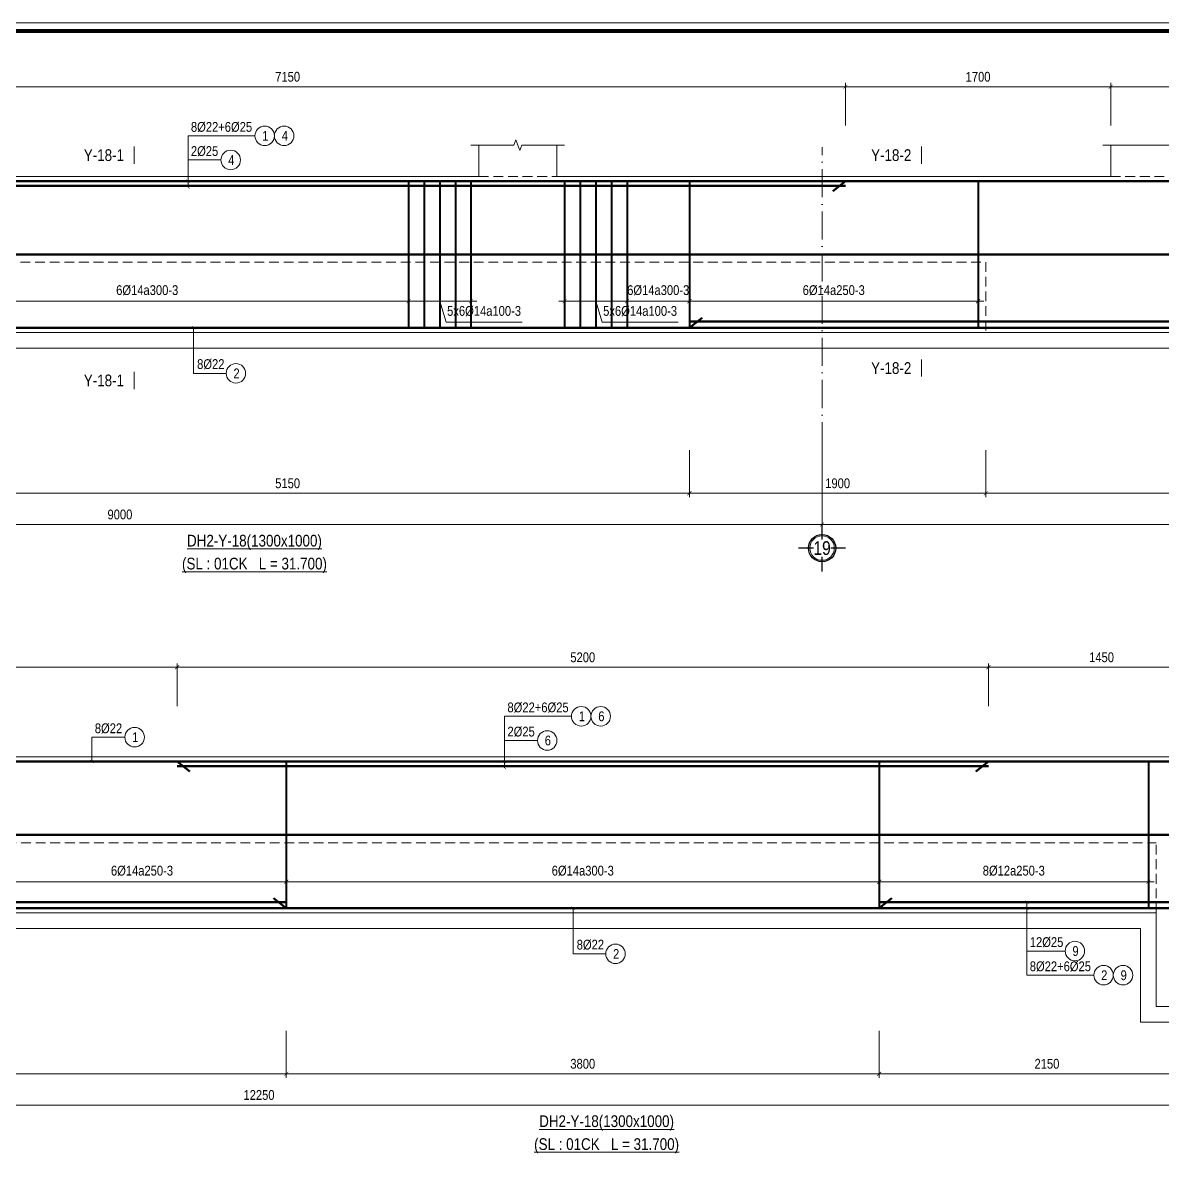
# Model space of a CAD drawing. Header units: millimetres. Extents: x 3014920 to 3563667, y -1638653 to -1356471.
# Drawn here: x 3220726 to 3228026, y -1613433 to -1606064 of the extents above; entities that cross this region are included whole.
import ezdxf
from ezdxf.enums import TextEntityAlignment as Align
from ezdxf.xclip import XClip

# ---------------------------------------------------------------- set-up
doc = ezdxf.new("R2010")
doc.units = ezdxf.units.MM
doc.header["$MEASUREMENT"] = 0
doc.header["$XCLIPFRAME"] = 0
doc.header["$PDMODE"] = 2
for name, pattern in [('6 TANG DIEN HINH 14-15$0$ACAD_ISO10W100', [18, 12, -3, 0, -3]), ('ACAD_ISO04W100', [30, 24, -3, 0, -3]), ('HIDDEN', [0.375, 0.25, -0.125])]:
    doc.linetypes.add(name, pattern=pattern)
doc.layers.get('0').update_dxf_attribs({"lineweight": 9})
doc.layers.get('Defpoints').update_dxf_attribs({"color": 10, "lineweight": 0})
for name, color, linetype, lineweight in [('2', 2, 'Continuous', 20), ('CDAI', 21, 'Continuous', 40), ('CTHEP', 50, 'Continuous', 50), ('DBAO', 90, 'Continuous', 13), ('DGIONG', 130, 'Continuous', 13), ('DMo', 9, 'HIDDEN', 9), ('KTH', 154, 'Continuous', 9), ('Net khuat', 8, 'HIDDEN', 13), ('TEXT', 7, 'Continuous', 15), ('TRUC', 251, 'ACAD_ISO04W100', 9)]:
    doc.layers.add(name, color=color, linetype=linetype, lineweight=lineweight)
doc.layers.add('8', color=8, linetype='Continuous')
doc.styles.add('HELVECONDENSE', font='VHELVCN_0.TTF')
doc.styles.add('Star-HelCon', font='VHELVCN_0.TTF')
doc.styles.add('TTP-HelCon', font='VHELVCN_0.TTF')
doc.styles.add('VNI-HELVE-CONDENSE', font='VHELVCN_0.TTF')
doc.dimstyles.new('kc-25', dxfattribs={"dimtxt": 62.5, "dimasz": 20, "dimexe": 20, "dimexo": 50, "dimgap": 25, "dimtad": 3, "dimdec": 0, "dimzin": 0, "dimdsep": 46, "dimtxsty": 'VNI-HELVE-CONDENSE', "dimblk": 'DIM', "dimcen": 2.5, "dimclrd": 256, "dimclre": 154, "dimclrt": 7, "dimaunit": 1, "dimadec": 0, "dimazin": 0, "dimtfac": 1, "dimtdec": 0, "dimtix": 1, "dimtmove": 0, "dimatfit": 3, "dimldrblk": 'DOT', "dimfxl": 1, "dimtolj": 1, "dimtzin": 0, "dimarcsym": 0})
doc.dimstyles.new('TTP-25', dxfattribs={"dimscale": 25, "dimtxt": 2.5, "dimasz": 1, "dimexe": 1, "dimexo": 1, "dimgap": 0.09, "dimtad": 0, "dimdec": 4, "dimrnd": 1, "dimzin": 9, "dimdsep": 46, "dimtxsty": 'TTP-HelCon', "dimblk": 'ARCHTICK', "dimcen": 0.09, "dimdle": 1.5, "dimclrd": 256, "dimclre": 256, "dimclrt": 7, "dimadec": 0, "dimazin": 0, "dimtfac": 1, "dimtdec": 4, "dimtmove": 0, "dimatfit": 3, "dimldrblk": 'ARCHTICK', "dimfxl": 1, "dimtvp": 1, "dimtolj": 1, "dimtzin": 0, "dimarcsym": 0})

# ---------------------------------------------------------------- blocks, each defined once
blk = doc.blocks.new('_ArchTick')
at = {"color": 0, "linetype": 'ByBlock', "const_width": 0.15}
blk.add_lwpolyline([(-0.5, -0.5), (0.5, 0.5)], dxfattribs=at)
blk = doc.blocks.new('*D622')
at = {"layer": 'Defpoints', "color": 0, "transparency": 16777216}
for p in [(12350, 574), (12350, 300), (16100, 300)]:
    blk.add_point(p, dxfattribs=at)
at = {"layer": 'KTH', "lineweight": -2, "transparency": 16777216}
for p, q in [((12350, 325), (12350, 599)), ((16100, 325), (16100, 599)), ((16137.5, 574), (12312.5, 574))]:
    blk.add_line(p, q, dxfattribs=at)
at = {"layer": 'KTH', "lineweight": -2, "transparency": 16777216, "xscale": 25, "yscale": 25, "zscale": 25, "rotation": 180}
blk.add_blockref('_ArchTick', (12350, 574), dxfattribs=at)
at = {"layer": 'KTH', "lineweight": -2, "transparency": 16777216, "xscale": 25, "yscale": 25, "zscale": 25}
blk.add_blockref('_ArchTick', (16100, 574), dxfattribs=at)
at = {"layer": 'KTH', "color": 7, "transparency": 16777216, "insert": (14225, 637.8), "char_height": 62.5, "attachment_point": 5, "style": 'TTP-HelCon'}
blk.add_mtext('\\A1;3750', dxfattribs=at)
blk = doc.blocks.new('*D624')
at = {"layer": 'Defpoints', "color": 0, "transparency": 16777216}
for p in [(11550, -1729.8), (16800, -1729.8), (16800, -2030.8)]:
    blk.add_point(p, dxfattribs=at)
at = {"layer": 'KTH', "lineweight": -2, "transparency": 16777216}
for p, q in [((11550, -1754.8), (11550, -2055.8)), ((16800, -1754.8), (16800, -2055.8)), ((11512.5, -2030.8), (16837.5, -2030.8))]:
    blk.add_line(p, q, dxfattribs=at)
at = {"layer": 'KTH', "lineweight": -2, "transparency": 16777216, "xscale": 25, "yscale": 25, "zscale": 25, "rotation": 180}
blk.add_blockref('_ArchTick', (11550, -2030.8), dxfattribs=at)
at = {"layer": 'KTH', "lineweight": -2, "transparency": 16777216, "xscale": 25, "yscale": 25, "zscale": 25}
blk.add_blockref('_ArchTick', (16800, -2030.8), dxfattribs=at)
at = {"layer": 'KTH', "color": 7, "transparency": 16777216, "insert": (14175, -1967), "char_height": 62.5, "attachment_point": 5, "style": 'TTP-HelCon'}
blk.add_mtext('\\A1;5250', dxfattribs=at)
blk = doc.blocks.new('*D626')
at = {"layer": 'Defpoints', "color": 0, "transparency": 16777216}
for p in [(16800, -602.9), (20600, -602.9), (20600, -800)]:
    blk.add_point(p, dxfattribs=at)
at = {"layer": 'KTH', "lineweight": -2, "transparency": 16777216}
for p, q in [((16800, -627.9), (16800, -825)), ((20600, -627.9), (20600, -825)), ((16762.5, -800), (20637.5, -800))]:
    blk.add_line(p, q, dxfattribs=at)
at = {"layer": 'KTH', "lineweight": -2, "transparency": 16777216, "xscale": 25, "yscale": 25, "zscale": 25, "rotation": 180}
blk.add_blockref('_ArchTick', (16800, -800), dxfattribs=at)
at = {"layer": 'KTH', "lineweight": -2, "transparency": 16777216, "xscale": 25, "yscale": 25, "zscale": 25}
blk.add_blockref('_ArchTick', (20600, -800), dxfattribs=at)
at = {"layer": 'KTH', "color": 7, "transparency": 16777216, "insert": (18700, -730.1), "char_height": 62.5, "attachment_point": 5, "style": 'TTP-HelCon'}
blk.add_mtext('\\A1;6Þ14a300-3', dxfattribs=at)
blk = doc.blocks.new('DIM')
h = blk.add_hatch(color=1)
h.paths.add_polyline_path([(0.49, 0.29, 1), (0.29, 0.49), (-0.19, 0), (0.19, 0)])
h.paths.add_polyline_path([(0.19, 0), (-0.19, 0), (-0.49, -0.29, 1), (-0.29, -0.49)])
at = {"color": 9}
for p, q in [((-0.19, 0), (-1.5, 0)), ((0.19, 0), (1.5, 0))]:
    blk.add_line(p, q, dxfattribs=at)
at = {"color": 1}
for p, q in [((-0.49, -0.29), (0.29, 0.49)), ((-0.29, -0.49), (0.49, 0.29)), ((-0.19, 0), (0.19, 0))]:
    blk.add_line(p, q, dxfattribs=at)
blk.add_arc((-0.39, -0.39), 0.138, 135, 315, dxfattribs=at)
blk = doc.blocks.new('dau truc')
blk.add_circle((0, 0), 180)
at = {"layer": '8'}
for p, q in [((0, 127), (0, 345)), ((-127, 0), (-345, 0)), ((0, -345), (0, -127)), ((345, 0), (127, 0))]:
    blk.add_line(p, q, dxfattribs=at)
blk.add_circle((0, 0), 200, dxfattribs=at)
at = {"layer": 'TEXT', "style": 'HELVECONDENSE'}
blk.add_attdef('A', text='', height=233, dxfattribs=at).set_placement((0, 0), align=Align.MIDDLE)
blk = doc.blocks.new('*D630')
at = {"layer": 'Defpoints', "color": 0, "transparency": 16777216}
for p in [(10650, 574), (3500, 300), (10650, 300)]:
    blk.add_point(p, dxfattribs=at)
at = {"layer": 'KTH', "lineweight": -2, "transparency": 16777216}
for p, q in [((3500, 325), (3500, 599)), ((10650, 325), (10650, 599)), ((3462.5, 574), (10687.5, 574))]:
    blk.add_line(p, q, dxfattribs=at)
at = {"layer": 'KTH', "lineweight": -2, "transparency": 16777216, "xscale": 25, "yscale": 25, "zscale": 25, "rotation": 180}
blk.add_blockref('_ArchTick', (3500, 574), dxfattribs=at)
at = {"layer": 'KTH', "lineweight": -2, "transparency": 16777216, "xscale": 25, "yscale": 25, "zscale": 25}
blk.add_blockref('_ArchTick', (10650, 574), dxfattribs=at)
at = {"layer": 'KTH', "color": 7, "transparency": 16777216, "insert": (7075, 637.8), "char_height": 62.5, "attachment_point": 5, "style": 'TTP-HelCon'}
blk.add_mtext('\\A1;7150', dxfattribs=at)
blk = doc.blocks.new('*D631')
at = {"layer": 'Defpoints', "color": 0, "transparency": 16777216}
for p in [(12350, 574), (10650, 300), (12350, 300)]:
    blk.add_point(p, dxfattribs=at)
at = {"layer": 'KTH', "lineweight": -2, "transparency": 16777216}
for p, q in [((10650, 325), (10650, 599)), ((12350, 325), (12350, 599)), ((10612.5, 574), (12387.5, 574))]:
    blk.add_line(p, q, dxfattribs=at)
at = {"layer": 'KTH', "lineweight": -2, "transparency": 16777216, "xscale": 25, "yscale": 25, "zscale": 25, "rotation": 180}
blk.add_blockref('_ArchTick', (10650, 574), dxfattribs=at)
at = {"layer": 'KTH', "lineweight": -2, "transparency": 16777216, "xscale": 25, "yscale": 25, "zscale": 25}
blk.add_blockref('_ArchTick', (12350, 574), dxfattribs=at)
at = {"layer": 'KTH', "color": 7, "transparency": 16777216, "insert": (11500, 637.8), "char_height": 62.5, "attachment_point": 5, "style": 'TTP-HelCon'}
blk.add_mtext('\\A1;1700', dxfattribs=at)
blk = doc.blocks.new('*D632')
at = {"layer": 'Defpoints', "color": 0, "transparency": 16777216}
for p in [(4500, -1729.8), (9650, -1729.8), (9650, -2030.8)]:
    blk.add_point(p, dxfattribs=at)
at = {"layer": 'KTH', "lineweight": -2, "transparency": 16777216}
for p, q in [((4500, -1754.8), (4500, -2055.8)), ((9650, -1754.8), (9650, -2055.8)), ((4462.5, -2030.8), (9687.5, -2030.8))]:
    blk.add_line(p, q, dxfattribs=at)
at = {"layer": 'KTH', "lineweight": -2, "transparency": 16777216, "xscale": 25, "yscale": 25, "zscale": 25, "rotation": 180}
blk.add_blockref('_ArchTick', (4500, -2030.8), dxfattribs=at)
at = {"layer": 'KTH', "lineweight": -2, "transparency": 16777216, "xscale": 25, "yscale": 25, "zscale": 25}
blk.add_blockref('_ArchTick', (9650, -2030.8), dxfattribs=at)
at = {"layer": 'KTH', "color": 7, "transparency": 16777216, "insert": (7075, -1967), "char_height": 62.5, "attachment_point": 5, "style": 'TTP-HelCon'}
blk.add_mtext('\\A1;5150', dxfattribs=at)
blk = doc.blocks.new('*D633')
at = {"layer": 'Defpoints', "color": 0, "transparency": 16777216}
for p in [(9650, -1729.8), (11550, -1729.8), (11550, -2030.8)]:
    blk.add_point(p, dxfattribs=at)
at = {"layer": 'KTH', "lineweight": -2, "transparency": 16777216}
for p, q in [((9650, -1754.8), (9650, -2055.8)), ((11550, -1754.8), (11550, -2055.8)), ((9612.5, -2030.8), (11587.5, -2030.8))]:
    blk.add_line(p, q, dxfattribs=at)
at = {"layer": 'KTH', "lineweight": -2, "transparency": 16777216, "xscale": 25, "yscale": 25, "zscale": 25, "rotation": 180}
blk.add_blockref('_ArchTick', (9650, -2030.8), dxfattribs=at)
at = {"layer": 'KTH', "lineweight": -2, "transparency": 16777216, "xscale": 25, "yscale": 25, "zscale": 25}
blk.add_blockref('_ArchTick', (11550, -2030.8), dxfattribs=at)
at = {"layer": 'KTH', "color": 7, "transparency": 16777216, "insert": (10600, -1967), "char_height": 62.5, "attachment_point": 5, "style": 'TTP-HelCon'}
blk.add_mtext('\\A1;1900', dxfattribs=at)
blk = doc.blocks.new('*D634')
at = {"layer": 'Defpoints', "color": 0, "transparency": 16777216}
for p in [(1500, -1729.8), (10500, -1729.8), (10500, -2230.8)]:
    blk.add_point(p, dxfattribs=at)
at = {"layer": 'KTH', "lineweight": -2, "transparency": 16777216}
for p, q in [((1500, -1754.8), (1500, -2255.8)), ((10500, -1754.8), (10500, -2255.8)), ((1462.5, -2230.8), (10537.5, -2230.8))]:
    blk.add_line(p, q, dxfattribs=at)
at = {"layer": 'KTH', "lineweight": -2, "transparency": 16777216, "xscale": 25, "yscale": 25, "zscale": 25, "rotation": 180}
blk.add_blockref('_ArchTick', (1500, -2230.8), dxfattribs=at)
at = {"layer": 'KTH', "lineweight": -2, "transparency": 16777216, "xscale": 25, "yscale": 25, "zscale": 25}
blk.add_blockref('_ArchTick', (10500, -2230.8), dxfattribs=at)
at = {"layer": 'KTH', "color": 7, "transparency": 16777216, "insert": (6000, -2166.9), "char_height": 62.5, "attachment_point": 5, "style": 'TTP-HelCon'}
blk.add_mtext('\\A1;9000', dxfattribs=at)
blk = doc.blocks.new('*D635')
at = {"layer": 'Defpoints', "color": 0, "transparency": 16777216}
for p in [(9650, -602.9), (11500, -602.9), (9650, -800)]:
    blk.add_point(p, dxfattribs=at)
at = {"layer": 'KTH', "lineweight": -2, "transparency": 16777216}
for p, q in [((9650, -627.9), (9650, -825)), ((11500, -627.9), (11500, -825)), ((11537.5, -800), (9612.5, -800))]:
    blk.add_line(p, q, dxfattribs=at)
at = {"layer": 'KTH', "lineweight": -2, "transparency": 16777216, "xscale": 25, "yscale": 25, "zscale": 25, "rotation": 180}
blk.add_blockref('_ArchTick', (9650, -800), dxfattribs=at)
at = {"layer": 'KTH', "lineweight": -2, "transparency": 16777216, "xscale": 25, "yscale": 25, "zscale": 25}
blk.add_blockref('_ArchTick', (11500, -800), dxfattribs=at)
at = {"layer": 'KTH', "color": 7, "transparency": 16777216, "insert": (10575, -730.1), "char_height": 62.5, "attachment_point": 5, "style": 'TTP-HelCon'}
blk.add_mtext('\\A1;6Þ14a250-3', dxfattribs=at)
blk = doc.blocks.new('*D636')
at = {"layer": 'Defpoints', "color": 0, "transparency": 16777216}
for p in [(4500, -602.9), (7850, -602.9), (4500, -800)]:
    blk.add_point(p, dxfattribs=at)
at = {"layer": 'KTH', "lineweight": -2, "transparency": 16777216}
for p, q in [((4500, -627.9), (4500, -825)), ((7850, -627.9), (7850, -825)), ((7887.5, -800), (4462.5, -800))]:
    blk.add_line(p, q, dxfattribs=at)
at = {"layer": 'KTH', "lineweight": -2, "transparency": 16777216, "xscale": 25, "yscale": 25, "zscale": 25, "rotation": 180}
blk.add_blockref('_ArchTick', (4500, -800), dxfattribs=at)
at = {"layer": 'KTH', "lineweight": -2, "transparency": 16777216, "xscale": 25, "yscale": 25, "zscale": 25}
blk.add_blockref('_ArchTick', (7850, -800), dxfattribs=at)
at = {"layer": 'KTH', "color": 7, "transparency": 16777216, "insert": (6175, -730.1), "char_height": 62.5, "attachment_point": 5, "style": 'TTP-HelCon'}
blk.add_mtext('\\A1;6Þ14a300-3', dxfattribs=at)
blk = doc.blocks.new('*D639')
at = {"layer": 'Defpoints', "color": 0, "transparency": 16777216}
for p in [(22325, -500), (20600, -602.9), (20600, -800)]:
    blk.add_point(p, dxfattribs=at)
at = {"layer": 'KTH', "lineweight": -2, "transparency": 16777216}
for p, q in [((22325, -525), (22325, -825)), ((20600, -627.9), (20600, -825)), ((22362.5, -800), (20562.5, -800))]:
    blk.add_line(p, q, dxfattribs=at)
at = {"layer": 'KTH', "lineweight": -2, "transparency": 16777216, "xscale": 25, "yscale": 25, "zscale": 25, "rotation": 180}
blk.add_blockref('_ArchTick', (20600, -800), dxfattribs=at)
at = {"layer": 'KTH', "lineweight": -2, "transparency": 16777216, "xscale": 25, "yscale": 25, "zscale": 25}
blk.add_blockref('_ArchTick', (22325, -800), dxfattribs=at)
at = {"layer": 'KTH', "color": 7, "transparency": 16777216, "insert": (21462.5, -730.1), "char_height": 62.5, "attachment_point": 5, "style": 'TTP-HelCon'}
blk.add_mtext('\\A1;8Þ12a250-3', dxfattribs=at)
blk = doc.blocks.new('*D640')
at = {"layer": 'Defpoints', "color": 0, "transparency": 16777216}
for p in [(20600, -1729.8), (22750, -1729.8), (20600, -2030.8)]:
    blk.add_point(p, dxfattribs=at)
at = {"layer": 'KTH', "lineweight": -2, "transparency": 16777216}
for p, q in [((20600, -1754.8), (20600, -2055.8)), ((22750, -1754.8), (22750, -2055.8)), ((22787.5, -2030.8), (20562.5, -2030.8))]:
    blk.add_line(p, q, dxfattribs=at)
at = {"layer": 'KTH', "lineweight": -2, "transparency": 16777216, "xscale": 25, "yscale": 25, "zscale": 25, "rotation": 180}
blk.add_blockref('_ArchTick', (20600, -2030.8), dxfattribs=at)
at = {"layer": 'KTH', "lineweight": -2, "transparency": 16777216, "xscale": 25, "yscale": 25, "zscale": 25}
blk.add_blockref('_ArchTick', (22750, -2030.8), dxfattribs=at)
at = {"layer": 'KTH', "color": 7, "transparency": 16777216, "insert": (21675, -1967), "char_height": 62.5, "attachment_point": 5, "style": 'TTP-HelCon'}
blk.add_mtext('\\A1;2150', dxfattribs=at)
blk = doc.blocks.new('*D641')
at = {"layer": 'Defpoints', "color": 0, "transparency": 16777216}
for p in [(16800, -1729.8), (20600, -1729.8), (20600, -2030.8)]:
    blk.add_point(p, dxfattribs=at)
at = {"layer": 'KTH', "lineweight": -2, "transparency": 16777216}
for p, q in [((16800, -1754.8), (16800, -2055.8)), ((20600, -1754.8), (20600, -2055.8)), ((16762.5, -2030.8), (20637.5, -2030.8))]:
    blk.add_line(p, q, dxfattribs=at)
at = {"layer": 'KTH', "lineweight": -2, "transparency": 16777216, "xscale": 25, "yscale": 25, "zscale": 25, "rotation": 180}
blk.add_blockref('_ArchTick', (16800, -2030.8), dxfattribs=at)
at = {"layer": 'KTH', "lineweight": -2, "transparency": 16777216, "xscale": 25, "yscale": 25, "zscale": 25}
blk.add_blockref('_ArchTick', (20600, -2030.8), dxfattribs=at)
at = {"layer": 'KTH', "color": 7, "transparency": 16777216, "insert": (18700, -1967), "char_height": 62.5, "attachment_point": 5, "style": 'TTP-HelCon'}
blk.add_mtext('\\A1;3800', dxfattribs=at)
blk = doc.blocks.new('MC')
at = {"layer": 'CTHEP', "const_width": 10, "elevation": 0}
blk.add_lwpolyline([(36.4, 150), (36.4, 0)], dxfattribs=at)
at = {"layer": 'TEXT', "style": 'TTP-HelCon'}
blk.add_attdef('A', text='', height=100, dxfattribs=at).set_placement((-50, 25.5), align=Align.RIGHT)
blk = doc.blocks.new('*D648')
at = {"layer": 'Defpoints', "color": 0, "transparency": 16777216}
for p in [(10500, -1729.8), (22750, -2030.8), (10500, -2230.8)]:
    blk.add_point(p, dxfattribs=at)
at = {"layer": 'KTH', "lineweight": -2, "transparency": 16777216}
for p, q in [((10500, -1754.8), (10500, -2255.8)), ((22750, -2055.8), (22750, -2255.8)), ((22787.5, -2230.8), (10462.5, -2230.8))]:
    blk.add_line(p, q, dxfattribs=at)
at = {"layer": 'KTH', "lineweight": -2, "transparency": 16777216, "xscale": 25, "yscale": 25, "zscale": 25, "rotation": 180}
blk.add_blockref('_ArchTick', (10500, -2230.8), dxfattribs=at)
at = {"layer": 'KTH', "lineweight": -2, "transparency": 16777216, "xscale": 25, "yscale": 25, "zscale": 25}
blk.add_blockref('_ArchTick', (22750, -2230.8), dxfattribs=at)
at = {"layer": 'KTH', "color": 7, "transparency": 16777216, "insert": (16625, -2166.9), "char_height": 62.5, "attachment_point": 5, "style": 'TTP-HelCon'}
blk.add_mtext('\\A1;12250', dxfattribs=at)
blk = doc.blocks.new('*D649')
at = {"layer": 'Defpoints', "color": 0, "transparency": 16777216}
for p in [(21300, 574), (16100, 300), (21300, 300)]:
    blk.add_point(p, dxfattribs=at)
at = {"layer": 'KTH', "lineweight": -2, "transparency": 16777216}
for p, q in [((16100, 325), (16100, 599)), ((21300, 325), (21300, 599)), ((16062.5, 574), (21337.5, 574))]:
    blk.add_line(p, q, dxfattribs=at)
at = {"layer": 'KTH', "lineweight": -2, "transparency": 16777216, "xscale": 25, "yscale": 25, "zscale": 25, "rotation": 180}
blk.add_blockref('_ArchTick', (16100, 574), dxfattribs=at)
at = {"layer": 'KTH', "lineweight": -2, "transparency": 16777216, "xscale": 25, "yscale": 25, "zscale": 25}
blk.add_blockref('_ArchTick', (21300, 574), dxfattribs=at)
at = {"layer": 'KTH', "color": 7, "transparency": 16777216, "insert": (18700, 637.8), "char_height": 62.5, "attachment_point": 5, "style": 'TTP-HelCon'}
blk.add_mtext('\\A1;5200', dxfattribs=at)
blk = doc.blocks.new('*D650')
at = {"layer": 'Defpoints', "color": 0, "transparency": 16777216}
for p in [(22750, 574), (21300, 300), (22750, 300)]:
    blk.add_point(p, dxfattribs=at)
at = {"layer": 'KTH', "lineweight": -2, "transparency": 16777216}
for p, q in [((21300, 325), (21300, 599)), ((22750, 325), (22750, 599)), ((21262.5, 574), (22787.5, 574))]:
    blk.add_line(p, q, dxfattribs=at)
at = {"layer": 'KTH', "lineweight": -2, "transparency": 16777216, "xscale": 25, "yscale": 25, "zscale": 25, "rotation": 180}
blk.add_blockref('_ArchTick', (21300, 574), dxfattribs=at)
at = {"layer": 'KTH', "lineweight": -2, "transparency": 16777216, "xscale": 25, "yscale": 25, "zscale": 25}
blk.add_blockref('_ArchTick', (22750, 574), dxfattribs=at)
at = {"layer": 'KTH', "color": 7, "transparency": 16777216, "insert": (22025, 637.8), "char_height": 62.5, "attachment_point": 5, "style": 'TTP-HelCon'}
blk.add_mtext('\\A1;1450', dxfattribs=at)
blk = doc.blocks.new('*D654')
at = {"layer": 'Defpoints', "color": 0, "transparency": 16777216}
for p in [(14950, -602.9), (16800, -602.9), (14950, -800)]:
    blk.add_point(p, dxfattribs=at)
at = {"layer": 'KTH', "lineweight": -2, "transparency": 16777216}
for p, q in [((14950, -627.9), (14950, -825)), ((16800, -627.9), (16800, -825)), ((16837.5, -800), (14912.5, -800))]:
    blk.add_line(p, q, dxfattribs=at)
at = {"layer": 'KTH', "lineweight": -2, "transparency": 16777216, "xscale": 25, "yscale": 25, "zscale": 25, "rotation": 180}
blk.add_blockref('_ArchTick', (14950, -800), dxfattribs=at)
at = {"layer": 'KTH', "lineweight": -2, "transparency": 16777216, "xscale": 25, "yscale": 25, "zscale": 25}
blk.add_blockref('_ArchTick', (16800, -800), dxfattribs=at)
at = {"layer": 'KTH', "color": 7, "transparency": 16777216, "insert": (15875, -730.1), "char_height": 62.5, "attachment_point": 5, "style": 'TTP-HelCon'}
blk.add_mtext('\\A1;6Þ14a250-3', dxfattribs=at)
blk = doc.blocks.new('*D659')
at = {"layer": 'Defpoints', "color": 0, "transparency": 16777216}
for p in [(9250, -602.9), (9650, -602.9), (9650, -800)]:
    blk.add_point(p, dxfattribs=at)
at = {"layer": 'KTH', "lineweight": -2, "transparency": 16777216}
for p, q in [((9250, -627.9), (9250, -825)), ((9650, -627.9), (9650, -825)), ((9212.5, -800), (9687.5, -800))]:
    blk.add_line(p, q, dxfattribs=at)
at = {"layer": 'KTH', "lineweight": -2, "transparency": 16777216, "xscale": 25, "yscale": 25, "zscale": 25, "rotation": 180}
blk.add_blockref('_ArchTick', (9250, -800), dxfattribs=at)
at = {"layer": 'KTH', "lineweight": -2, "transparency": 16777216, "xscale": 25, "yscale": 25, "zscale": 25}
blk.add_blockref('_ArchTick', (9650, -800), dxfattribs=at)
at = {"layer": 'KTH', "color": 7, "transparency": 16777216, "insert": (9450, -730.1), "char_height": 62.5, "attachment_point": 5, "style": 'TTP-HelCon'}
blk.add_mtext('\\A1;6Þ14a300-3', dxfattribs=at)
blk = doc.blocks.new('*D660')
at = {"layer": 'Defpoints', "color": 0, "transparency": 16777216}
for p in [(7850, -602.9), (8250, -602.9), (8250, -800)]:
    blk.add_point(p, dxfattribs=at)
at = {"layer": 'KTH', "lineweight": -2, "transparency": 16777216}
for p, q in [((7850, -627.9), (7850, -825)), ((8250, -627.9), (8250, -825)), ((7812.5, -800), (8287.5, -800)), ((8050, -800), (8090, -933.3)), ((8090, -933.3), (8577.6, -933.3))]:
    blk.add_line(p, q, dxfattribs=at)
at = {"layer": 'KTH', "lineweight": -2, "transparency": 16777216, "xscale": 25, "yscale": 25, "zscale": 25, "rotation": 180}
blk.add_blockref('_ArchTick', (7850, -800), dxfattribs=at)
at = {"layer": 'KTH', "lineweight": -2, "transparency": 16777216, "xscale": 25, "yscale": 25, "zscale": 25}
blk.add_blockref('_ArchTick', (8250, -800), dxfattribs=at)
at = {"layer": 'KTH', "color": 7, "transparency": 16777216, "insert": (8333.8, -863.3), "char_height": 62.5, "attachment_point": 5, "style": 'TTP-HelCon'}
blk.add_mtext('\\A1;5x6Þ14a100-3', dxfattribs=at)
blk = doc.blocks.new('*D661')
at = {"layer": 'Defpoints', "color": 0, "transparency": 16777216}
for p in [(8850, -602.9), (9250, -602.9), (8850, -800)]:
    blk.add_point(p, dxfattribs=at)
at = {"layer": 'KTH', "lineweight": -2, "transparency": 16777216}
for p, q in [((8850, -627.9), (8850, -825)), ((9250, -627.9), (9250, -825)), ((9287.5, -800), (8812.5, -800)), ((9050, -800), (9090, -933.3)), ((9090, -933.3), (9577.6, -933.3))]:
    blk.add_line(p, q, dxfattribs=at)
at = {"layer": 'KTH', "lineweight": -2, "transparency": 16777216, "xscale": 25, "yscale": 25, "zscale": 25, "rotation": 180}
blk.add_blockref('_ArchTick', (8850, -800), dxfattribs=at)
at = {"layer": 'KTH', "lineweight": -2, "transparency": 16777216, "xscale": 25, "yscale": 25, "zscale": 25}
blk.add_blockref('_ArchTick', (9250, -800), dxfattribs=at)
at = {"layer": 'KTH', "color": 7, "transparency": 16777216, "insert": (9333.8, -863.3), "char_height": 62.5, "attachment_point": 5, "style": 'TTP-HelCon'}
blk.add_mtext('\\A1;5x6Þ14a100-3', dxfattribs=at)
blk = doc.blocks.new('2Y-42')
at = {"layer": 'CTHEP'}
for p, q in [((16223.38218, -30), (48174.99989, -30)), ((48199.99989, -490), (16282.07258, -490)), ((48199.99989, -950), (16282.07258, -950)), ((48199.99989, -1404.18468), (16293.11825, -1410.12077)), ((16224.54167, -1870), (48173.8404, -1870))]:
    blk.add_line(p, q, dxfattribs=at)
at = {"layer": 'DBAO', "linetype": 'Continuous', "flags": 128}
blk.add_lwpolyline([(16199.99991, 200), (16199.99991, -2000), (40399.99992, -2000), (40399.99992, -2450), (41299.99992, -2450), (41299.99992, -2000), (48199.99989, -2000), (48199.99989, -550)], dxfattribs=at)
blk = doc.blocks.new('2Y-39')
at = {"layer": 'CTHEP'}
for p, q in [((73731.99983, -515), (49133.01281, -515)), ((73731.99983, -1000), (49133.01281, -1000)), ((73731.99983, -1485), (49133.01281, -1485)), ((49045.7992, -1970), (73770.00002, -1970))]:
    blk.add_line(p, q, dxfattribs=at)
blk.add_lwpolyline([(49045.7992, -534.65692), (49045.7992, -30), (73770.00002, -30), (73770.00002, -530.00001)], dxfattribs=at)
at = {"layer": 'DBAO', "linetype": 'Continuous'}
for p, q in [((49000.00001, -2000), (73799.99996, -2000)), ((49000.00001, -2100), (73799.99996, -2100))]:
    blk.add_line(p, q, dxfattribs=at)
blk = doc.blocks.new('CHG_XX_Khung ten')
blk.add_lwpolyline([(15, 579), (826, 579), (826, 15), (15, 15)], close=True)
at = {"color": 4, "linetype": 'Continuous', "const_width": 1}
blk.add_lwpolyline([(17, 577), (824, 577), (824, 17), (17, 17)], close=True, dxfattribs=at)
blk = doc.blocks.new('2Y-18')
at = {"layer": 'CDAI'}
for points in [[(7849.993, -30), (7849.993, -970)], [(7949.993, -30), (7949.993, -970)], [(8049.993, -30), (8049.993, -970)], [(8149.993, -30), (8149.993, -970)], [(8249.993, -30), (8249.993, -970)], [(8849.993, -30), (8849.993, -970)], [(8949.993, -30), (8949.993, -970)], [(9049.993, -30), (9049.993, -970)], [(9149.993, -30), (9149.993, -970)], [(9249.993, -30), (9249.993, -970)], [(9650.00166, -30), (9650.00166, -970)], [(11500.00166, -30), (11500.00166, -970)], [(20600, -30), (20600, -970)], [(22325, -30), (22325, -970)]]:
    blk.add_lwpolyline(points, dxfattribs=at)
at = {"layer": 'CDAI', "elevation": 0}
blk.add_lwpolyline([(16800.00157, -30.00195), (16800.00157, -970.00195)], dxfattribs=at)
at = {"layer": 'CTHEP'}
for p, q in [((1530, -30), (33160, -30)), ((10650.00166, -60), (3500.00014, -60)), ((10568.57577, -94.5255), (10650.00166, -30)), ((16181.42746, -94.52745), (16100.00157, -30.00195)), ((21300, -60), (16100.00157, -60.00195)), ((21218.57411, -94.5255), (21300, -30)), ((33139.28463, -500), (1560, -500)), ((9731.42756, -905.4745), (9650.00166, -970)), ((16718.57568, -905.47645), (16800.00157, -970.00195)), ((20681.42589, -905.4745), (20600, -970))]:
    blk.add_line(p, q, dxfattribs=at)
for points in [[(1530, -970), (33160, -970), (33160, -370.27649)], [(9650.00166, -930), (16800.00157, -930.00195)], [(20600, -930), (24749.99992, -930)]]:
    blk.add_lwpolyline(points, dxfattribs=at)
at = {"layer": 'DBAO', "linetype": 'Continuous'}
for p, q in [((8299.993, 200), (8299.993, 0)), ((8799.993, 0), (8799.993, 200)), ((12350, 200), (12350, 0)), ((1800.0075, 0), (8299.993, 0)), ((8799.993, 0), (12350, 0)), ((14900, -0.00195), (22499.99992, 0))]:
    blk.add_line(p, q, dxfattribs=at)
at = {"layer": 'DBAO', "linetype": 'Continuous', "flags": 128}
for points in [[(1500, 200), (1500, -1000), (22375, -1000)], [(1500, -1100), (22275, -1100)]]:
    blk.add_lwpolyline(points, dxfattribs=at)
at = {"layer": 'DBAO'}
for points in [[(22375, -1000), (22375, -1600), (23075, -1600), (23075, -1000)], [(22275, -1100), (22275, -1700), (23175, -1700), (23175, -1100)]]:
    blk.add_lwpolyline(points, dxfattribs=at)
at = {"layer": 'DGIONG', "linetype": 'Continuous', "flags": 128}
for points in [[(8849.993, 200), (8574.993, 200), (8562.493, 165.65653), (8537.493, 234.34347), (8524.993, 200), (8249.97799, 200)], [(14950, 199.99805), (13667.94359, 200), (13655.44359, 165.65653), (13630.44359, 234.34347), (13617.94359, 200), (12299.98499, 200)]]:
    blk.add_lwpolyline(points, dxfattribs=at)
at = {"layer": 'DGIONG'}
for centre in [(6927.83973, 260.04133), (7052.83973, 260.04133), (18690.14344, 260.04133), (18815.14344, 260.04133), (6709.95023, 105.06033), (15827.70323, 126.06422), (18472.25394, 105.06033), (6743.33642, -1262.04426), (18909.72191, -1262.04621), (21854.25298, -1243.93133), (22037.94598, -1398.91228), (22162.94598, -1398.91228)]:
    blk.add_circle(centre, 62.5, dxfattribs=at)
at = {"layer": 'Net khuat', "ltscale": 250}
for p, q in [((8299.993, 0), (8799.993, 0)), ((12350, 0), (14900, -0.00195)), ((1800.00492, -550), (11550, -550)), ((11550, -550), (11550, -1000)), ((12850.00158, -550), (22375, -550)), ((22375, -1000), (22375, -550))]:
    blk.add_line(p, q, dxfattribs=at)
at = {"layer": 'TRUC', "linetype": '6 TANG DIEN HINH 14-15$0$ACAD_ISO10W100', "ltscale": 15}
blk.add_line((10500, -1754.77372), (10500, 187.32935), dxfattribs=at)
at = {"xscale": 0.75, "yscale": 0.75, "zscale": 0.75}
for p, values in [((6063.77337, 79.50624), {'A': 'Y-18-1'}), ((11109.7225, 79.50624), {'A': 'Y-18-2'}), ((6063.77337, -1364.17667), {'A': 'Y-18-1'})]:
    blk.add_blockref('MC', p, dxfattribs=at).add_auto_attribs(values)
ref = blk.add_blockref('MC', (11109.7225, -1171.55805), dxfattribs=dict(xscale=-0.75, yscale=0.75, zscale=0.75, rotation=180))
ref.add_attrib('A', 'Y-18-2', dxfattribs={"layer": 'TEXT', "height": 75, "style": 'TTP-HelCon'}).set_placement((11072.2225, -1265.68848), align=Align.RIGHT)
at = {"layer": '2', "ltscale": 300}
ref = blk.add_blockref('dau truc', (10500, -2381.63826), dxfattribs=dict(at, xscale=0.436713129747659, yscale=0.436713129747659, zscale=0.436713129747659))
ref.add_attrib('A', '19', dxfattribs={"layer": 'TEXT', "height": 87.5, "style": 'HELVECONDENSE'}).set_placement((10500, -2381.63826), align=Align.MIDDLE)
at = {"layer": 'TEXT', "style": 'TTP-HelCon'}
for s, p in [('8Þ22+6Þ25', (6455.03185, 285.89428, 0)), ('8Þ22+6Þ25', (18217.33556, 285.89428, 0)), ('2Þ25', (6455.03185, 130.91328, 0)), ('8Þ22', (15572.78485, 151.91716, 0)), ('2Þ25', (18217.33556, 130.91328, 0)), ('8Þ22', (6494.84819, -1234.1472, 0)), ('8Þ22', (18661.23368, -1234.14915, 0)), ('12Þ25', (21565.1381, -1218.07834, 0)), ('8Þ22+6Þ25', (21565.1381, -1373.05934, 0))]:
    blk.add_text(s, height=62.5, dxfattribs=at).set_placement(p)
at = {"layer": 'TEXT', "style": 'Star-HelCon'}
for s, p in [('1', (6932.00639, 260.04133)), ('4', (7057.00639, 260.04133)), ('1', (18694.31011, 260.04133)), ('6', (18819.31011, 260.04133)), ('1', (15831.86989, 126.06422)), ('4', (6714.11689, 105.06033)), ('6', (18476.42061, 105.06033)), ('2', (6747.50309, -1262.04426)), ('2', (18913.88858, -1262.04621)), ('9', (21858.41965, -1243.93133)), ('2', (22042.11265, -1398.91228)), ('9', (22167.11265, -1398.91228))]:
    blk.add_text(s, height=62.5, dxfattribs=at).set_placement(p, align=Align.MIDDLE)
at = {"layer": 'TEXT', "style": 'TTP-HelCon'}
for s, p in [('%%UDH2-Y-18(1300x1000)', (6862.37833, -2371.77426)), ('%%UDH2-Y-18(1300x1000)', (18852.79178, -2371.77426)), ('%%U(SL : 01CK   L = 31.700)', (6862.37833, -2518.66885)), ('%%U(SL : 01CK   L = 31.700)', (18852.79178, -2518.66885))]:
    blk.add_text(s, height=75, dxfattribs=at).set_placement(p, align=Align.CENTER)
at = {"layer": 'KTH'}
for base, p1, p2, picture, middle in [((10650.00166, 574.00461), (3500.00014, 300), (10650.00166, 300), '*D630', (7075.0009, 637.83794)), ((12350, 574.00461), (10650.00166, 300), (12350, 300), '*D631', (11500.00083, 637.83794)), ((21300, 574.00266), (16100.00157, 299.99805), (21300, 300), '*D649', (18700.00079, 637.83599)), ((22750, 574.00461), (21300, 300), (22750, 300), '*D650', (22025, 637.83794)), ((10500, -2230.77372), (1500, -1729.77372), (10500, -1729.77372), '*D634', (6000, -2166.94039)), ((20600.00008, -2030.81798), (22750, -1729.77372), (20600.00008, -1729.77372), '*D640', (21675.00004, -1966.98465))]:
    dim = blk.add_linear_dim(base=base, p1=p1, p2=p2, angle=180, dimstyle='TTP-25', override={"dimtmove": 1}, dxfattribs=at)
    dim.commit()
    dim.dimension.update_dxf_attribs({"geometry": picture, "text_midpoint": middle})
for base, p1, p2, picture, middle in [((12350, 574.00266), (16100.00157, 299.99805), (12350, 300), '*D622', (14225.00078, 637.83599)), ((9650.00166, -2030.81798), (4500.00014, -1729.77372), (9650.00166, -1729.77372), '*D632', (7075.0009, -1966.98465)), ((11550.001805, -2030.817981), (9650.001665, -1729.77372), (11550.001805, -1729.77372), '*D633', (10600.001735, -1966.984648)), ((16800.00157, -2030.81993), (11550.00181, -1729.77372), (16800.00157, -1729.77567), '*D624', (14175.00169, -1966.98659)), ((20600.00008, -2030.81993), (16800.00157, -1729.77567), (20600.00008, -1729.77372), '*D641', (18700.00083, -1966.98659))]:
    dim = blk.add_linear_dim(base=base, p1=p1, p2=p2, dimstyle='TTP-25', override={"dimtmove": 1}, dxfattribs=at)
    dim.commit()
    dim.dimension.update_dxf_attribs({"geometry": picture, "text_midpoint": middle})
for base, p1, p2, text, picture, middle in [((20600, -800), (22325, -500), (20600, -602.86333), '8Þ12a250-3', '*D639', (21462.5, -730.08334)), ((4500.00014, -800), (7849.993, -602.86333), (4500.00014, -602.86333), '6Þ14a300-3', '*D636', (6174.99657, -730.08334)), ((8849.993, -800), (9249.993, -602.86333), (8849.993, -602.86333), '5x6Þ14a100-3', '*D661', (9092.218, -863.33334)), ((9650.00166, -800), (11500.00166, -602.86333), (9650.00166, -602.86333), '6Þ14a250-3', '*D635', (10575.00166, -730.08334)), ((14950.00157, -800), (16800.00157, -602.86333), (14950.00157, -602.86333), '6Þ14a250-3', '*D654', (15875.00157, -730.08334))]:
    dim = blk.add_linear_dim(base=base, p1=p1, p2=p2, angle=180, text=text, dimstyle='TTP-25', override={"dimtmove": 1}, dxfattribs=at)
    dim.commit()
    dim.dimension.update_dxf_attribs({"geometry": picture, "text_midpoint": middle})
for base, p1, p2, text, picture, middle in [((8249.993, -800), (7849.993, -602.86333), (8249.993, -602.86333), '5x6Þ14a100-3', '*D660', (8092.218, -863.33334)), ((20600, -800.00195), (16800.00157, -602.86528), (20600, -602.86333), '6Þ14a300-3', '*D626', (18700.00079, -730.08528))]:
    dim = blk.add_linear_dim(base=base, p1=p1, p2=p2, text=text, dimstyle='TTP-25', override={"dimtmove": 1}, dxfattribs=at)
    dim.commit()
    dim.dimension.update_dxf_attribs({"geometry": picture, "text_midpoint": middle})
dim = blk.add_linear_dim(base=(9650.00166, -800), p1=(9249.993, -602.86333), p2=(9650.00166, -602.86333), text='6Þ14a300-3', dimstyle='TTP-25', override={"dimtmove": 1}, dxfattribs=at)
dim.commit()
dim.dimension.update_dxf_attribs({"geometry": '*D659', "text_midpoint": (9449.99733, -800), "dimtype": 128})
dim = blk.add_linear_dim(base=(10500, -2230.77372), p1=(22750, -2030.81798), p2=(10500, -1729.77372), dimstyle='TTP-25', override={"dimtmove": 1}, dxfattribs=at)
dim.commit()
dim.dimension.update_dxf_attribs({"geometry": '*D648', "text_midpoint": (16625, -2230.77372), "dimtype": 128})
at = {"layer": 'DGIONG'}
for points in [[(6436.52, -30), (6436.51982, 260.04133), (6865.33973, 260.04133)], [(18198.82372, -30), (18198.82353, 260.04133), (18627.64344, 260.04133)], [(6436.52005, -70), (6436.51982, 105.06033), (6647.45023, 105.06033)], [(15554.27292, -30.00195), (15554.27282, 126.06422), (15765.20323, 126.06422)], [(18198.82376, -70), (18198.82353, 105.06033), (18409.75394, 105.06033)], [(21546.6263, -930), (21546.62607, -1243.93128), (21791.75298, -1243.93128)], [(6471.83642, -970), (6471.83616, -1262.04426), (6680.83642, -1262.04426)], [(18638.22191, -970.00195), (18638.22165, -1262.04621), (18847.22191, -1262.04621)], [(21546.62626, -970), (21546.62607, -1398.91228), (21975.44598, -1398.91228)]]:
    blk.add_leader(points, dimstyle='kc-25', override={"dimtad": 0, "dimldrblk": 'ArchTick', "dimfxl": 100, "dimarcsym": 1}, dxfattribs=at)

msp = doc.modelspace()

# ---------------------------------------------------------------- block references
at = {"layer": 'DGIONG', "color": 5}
ref = msp.add_blockref('2Y-42', (3178037.50594, -1607127.20231), dxfattribs=at)
XClip(ref).set_block_clipping_path([(15258.9983081063, -3530.983121505), (32683.209538151, 893.402555305)])
ref = msp.add_blockref('2Y-39', (3175639.25248, -1610603.76163), dxfattribs=at)
XClip(ref).set_block_clipping_path([(61672.9801810598, -3756.8682737162), (74450.5116333989, 937.6158261248)])
at = {"layer": 'DMo'}
ref = msp.add_blockref('2Y-18', (3215347.47259, -1607046.75964), dxfattribs=at)
XClip(ref).set_block_clipping_path([(-762.1046829517, -2724.3805), (16468.3206596733, 982.8216374191)])
ref = msp.add_blockref('2Y-18', (3205613.85027, -1610766.52764), dxfattribs=at)
XClip(ref).set_block_clipping_path([(11927.7440205319, -2897.835625655), (25517.9394752719, 944.5299721141)])

# ---------------------------------------------------------------- next in the draw order: block references
at = {"color": 5, "xscale": 25.92478421704392, "yscale": 25.92478421704392, "zscale": 25.92478421704392}
msp.add_blockref('CHG_XX_Khung ten', (3214823.31909, -1621074.38806), dxfattribs=at)

doc.saveas('drawing.dxf')
